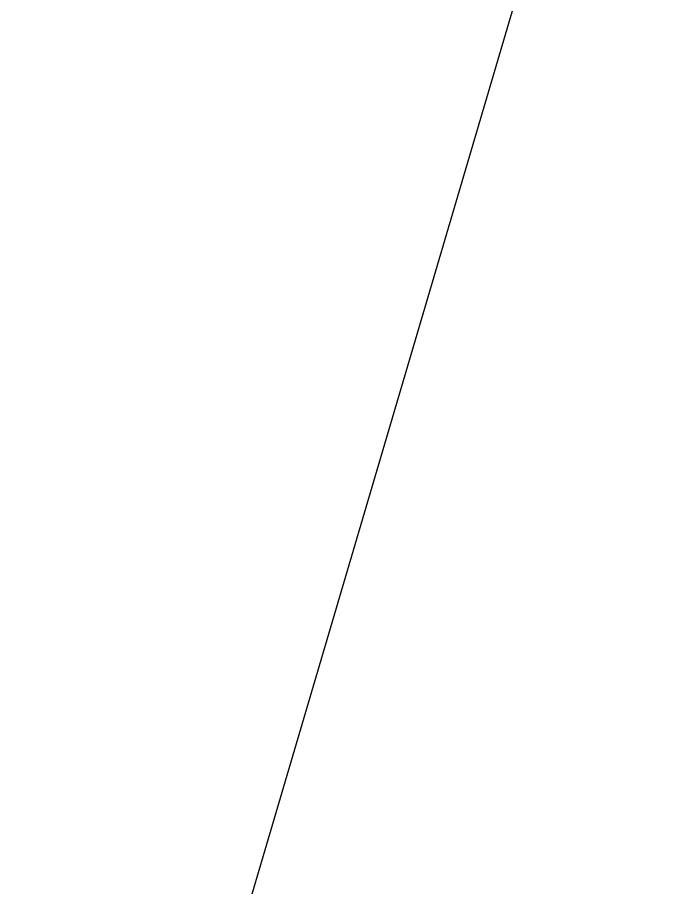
# Model space of a CAD drawing. Header units: millimetres. Extents: x 62878 to 70819, y -67946 to -61850.
# Drawn here: x 68009.76 to 68031.8, y -65366.08 to -65336.59 of the extents above; entities that cross this region are included whole.
import ezdxf

# ---------------------------------------------------------------- set-up
doc = ezdxf.new("R2010")
doc.units = ezdxf.units.MM
doc.layers.add('ÇATI K', color=254, linetype='Continuous')

msp = doc.modelspace()

# ---------------------------------------------------------------- linework, layer by layer
at = {"layer": 'ÇATI K', "color": 0}
msp.add_line((68179.98973633468, -64815.76201169736), (67997.11296323838, -65436.17020463319), dxfattribs=at)

doc.saveas('drawing.dxf')
